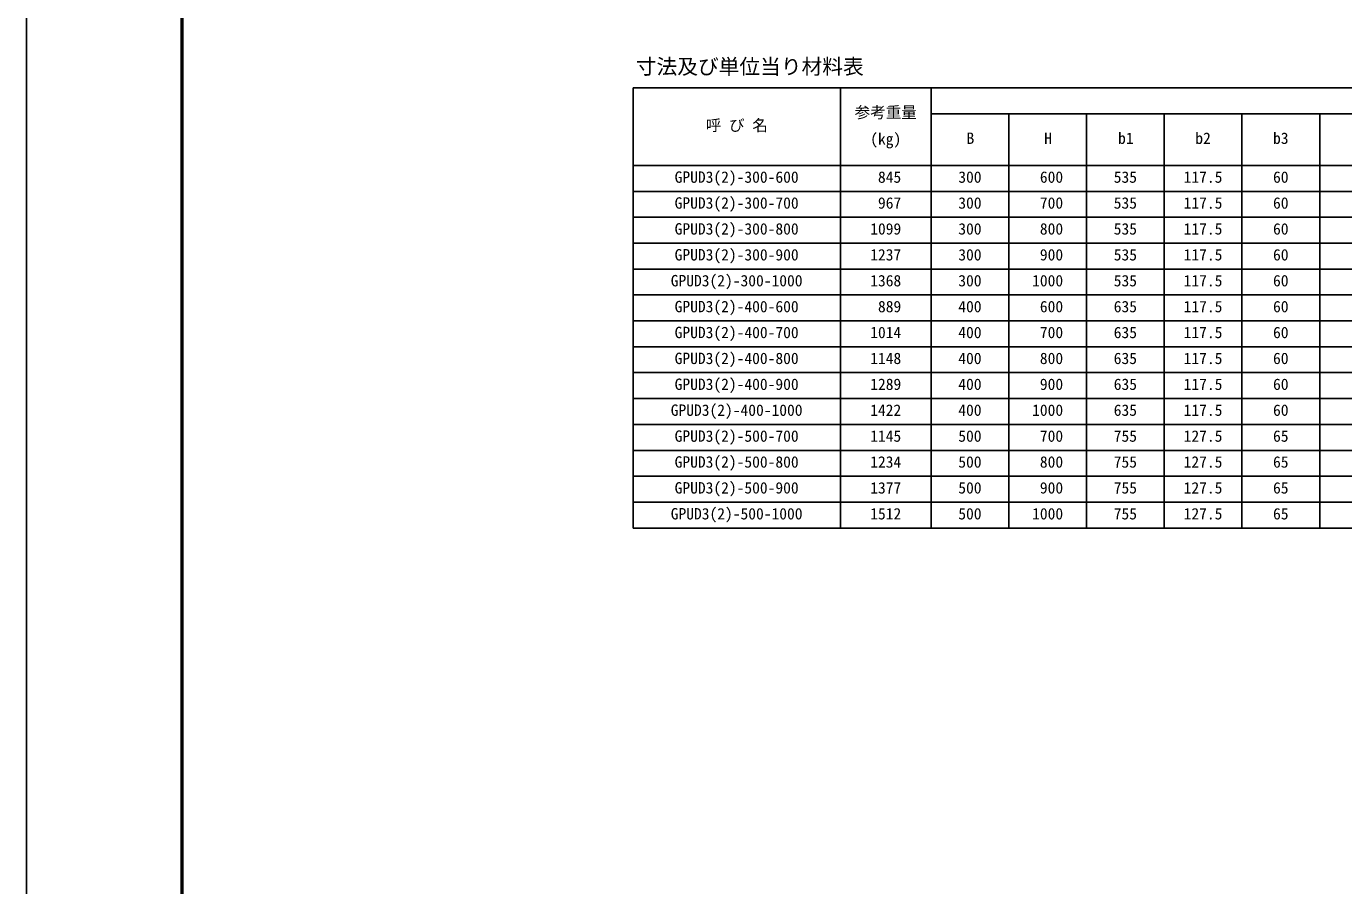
# Model space of a CAD drawing. Units: millimetres, scale not verified. Extents: x -25200 to 25200, y -8910 to 8910.
# Drawn here: x -25200 to -20115, y -3295 to 23 of the extents above; entities that cross this region are included whole.
import ezdxf
from ezdxf.enums import TextEntityAlignment as Align

# ---------------------------------------------------------------- set-up
doc = ezdxf.new("R2010")
doc.units = ezdxf.units.MM
doc.header["$LTSCALE"] = 30
for name, color, linetype, lineweight in [('0-1_Defpoints', 5, 'Continuous', 25), ('0-3_HYO', 3, 'Continuous', 25), ('0-4_HYO2', 4, 'Continuous', 25), ('0-6_TXT', 7, 'Continuous', 25), ('0-7_WAKU', 3, 'Continuous', 25)]:
    doc.layers.add(name, color=color, linetype=linetype, lineweight=lineweight)
doc.styles.add('ＭＳ ゴシック', font='')
doc.styles.get('ＭＳ ゴシック').set_extended_font_data('MS Gothic')

msp = doc.modelspace()

# ---------------------------------------------------------------- linework, layer by layer
at = {"layer": '0-1_Defpoints'}
msp.add_lwpolyline([(-25200, -8910), (0, -8910), (0, 8910), (-25200, 8910)], close=True, dxfattribs=at)
at = {"layer": '0-3_HYO'}
for p, q in [((-22857.46, -214.49), (-22857.46, -1914.49)), ((-22857.46, -214.49), (-15457.46, -214.49)), ((-22057.46, -214.49), (-22057.46, -1914.49)), ((-21707.46, -214.49), (-21707.46, -1914.49)), ((-21707.46, -314.49), (-15457.46, -314.49)), ((-21407.46, -314.49), (-21407.46, -1914.49)), ((-21107.46, -314.49), (-21107.46, -1914.49)), ((-20807.46, -314.49), (-20807.46, -1914.49)), ((-20507.46, -314.49), (-20507.46, -1914.49)), ((-20207.46, -314.49), (-20207.46, -1914.49)), ((-22857.46, -514.49), (-15457.46, -514.49)), ((-22857.46, -1914.49), (-15457.46, -1914.49))]:
    msp.add_line(p, q, dxfattribs=at)
at = {"layer": '0-4_HYO2'}
for p, q in [((-22857.46, -614.49), (-17207.46, -614.49)), ((-22857.46, -714.49), (-17207.46, -714.49)), ((-22857.46, -814.49), (-17207.46, -814.49)), ((-22857.46, -914.49), (-17207.46, -914.49)), ((-22857.46, -1014.49), (-17207.46, -1014.49)), ((-22857.46, -1114.49), (-17207.46, -1114.49)), ((-22857.46, -1214.49), (-17207.46, -1214.49)), ((-22857.46, -1314.49), (-17207.46, -1314.49)), ((-22857.46, -1414.49), (-17207.46, -1414.49)), ((-22857.46, -1514.49), (-17207.46, -1514.49)), ((-22857.46, -1614.49), (-17207.46, -1614.49)), ((-22857.46, -1714.49), (-17207.46, -1714.49)), ((-22857.46, -1814.49), (-17207.46, -1814.49))]:
    msp.add_line(p, q, dxfattribs=at)
at = {"layer": '0-7_WAKU', "lineweight": 50}
msp.add_lwpolyline([(-24600, -8310), (-600, -8310), (-600, 8310), (-24600, 8310)], close=True, dxfattribs=at)

# ---------------------------------------------------------------- texts
at = {"layer": '0-6_TXT', "style": 'ＭＳ ゴシック'}
for s, height, p in [('寸法及び単位当り材料表', 58.65, (-22847.46, -179.49)), ('参考重量', 43.99, (-22002.46, -344.49)), ('呼 び 名', 43.99, (-22577.46, -394.49)), ('(kg)', 43.99, (-21942.46, -447.26)), ('B', 43.99, (-21570.66, -444.49)), ('H', 43.99, (-21270.66, -444.49)), ('b1', 43.99, (-20985.66, -444.49)), ('b2', 43.99, (-20687.46, -444.49)), ('b3', 43.99, (-20387.46, -444.49)), ('GPUD3(2)-300-600', 43.99, (-22697.46, -594.49)), (' 845', 43.99, (-21942.46, -594.49)), ('300', 43.99, (-21602.46, -594.49)), (' 600', 43.99, (-21317.46, -594.49)), ('535', 43.99, (-21002.46, -594.49)), ('117.5', 43.99, (-20732.46, -594.49)), ('60', 43.99, (-20387.46, -594.49)), ('GPUD3(2)-300-700', 43.99, (-22697.46, -694.49)), (' 967', 43.99, (-21942.46, -694.49)), ('300', 43.99, (-21602.46, -694.49)), (' 700', 43.99, (-21317.46, -694.49)), ('535', 43.99, (-21002.46, -694.49)), ('117.5', 43.99, (-20732.46, -694.49)), ('60', 43.99, (-20387.46, -694.49)), ('GPUD3(2)-300-800', 43.99, (-22697.46, -794.49)), ('1099', 43.99, (-21942.46, -794.49)), ('300', 43.99, (-21602.46, -794.49)), (' 800', 43.99, (-21317.46, -794.49)), ('535', 43.99, (-21002.46, -794.49)), ('117.5', 43.99, (-20732.46, -794.49)), ('60', 43.99, (-20387.46, -794.49)), ('GPUD3(2)-300-900', 43.99, (-22697.46, -894.49)), ('1237', 43.99, (-21942.46, -894.49)), ('300', 43.99, (-21602.46, -894.49)), (' 900', 43.99, (-21317.46, -894.49)), ('535', 43.99, (-21002.46, -894.49)), ('117.5', 43.99, (-20732.46, -894.49)), ('60', 43.99, (-20387.46, -894.49)), ('GPUD3(2)-300-1000', 43.99, (-22712.46, -994.49)), ('1368', 43.99, (-21942.46, -994.49)), ('300', 43.99, (-21602.46, -994.49)), ('1000', 43.99, (-21317.46, -994.49)), ('535', 43.99, (-21002.46, -994.49)), ('117.5', 43.99, (-20732.46, -994.49)), ('60', 43.99, (-20387.46, -994.49)), ('GPUD3(2)-400-600', 43.99, (-22697.46, -1094.49)), (' 889', 43.99, (-21942.46, -1094.49)), ('400', 43.99, (-21602.46, -1094.49)), (' 600', 43.99, (-21317.46, -1094.49)), ('635', 43.99, (-21002.46, -1094.49)), ('117.5', 43.99, (-20732.46, -1094.49)), ('60', 43.99, (-20387.46, -1094.49)), ('GPUD3(2)-400-700', 43.99, (-22697.46, -1194.49)), ('1014', 43.99, (-21942.46, -1194.49)), ('400', 43.99, (-21602.46, -1194.49)), (' 700', 43.99, (-21317.46, -1194.49)), ('635', 43.99, (-21002.46, -1194.49)), ('117.5', 43.99, (-20732.46, -1194.49)), ('60', 43.99, (-20387.46, -1194.49)), ('GPUD3(2)-400-800', 43.99, (-22697.46, -1294.49)), ('1148', 43.99, (-21942.46, -1294.49)), ('400', 43.99, (-21602.46, -1294.49)), (' 800', 43.99, (-21317.46, -1294.49)), ('635', 43.99, (-21002.46, -1294.49)), ('117.5', 43.99, (-20732.46, -1294.49)), ('60', 43.99, (-20387.46, -1294.49)), ('GPUD3(2)-400-900', 43.99, (-22697.46, -1394.49)), ('1289', 43.99, (-21942.46, -1394.49)), ('400', 43.99, (-21602.46, -1394.49)), (' 900', 43.99, (-21317.46, -1394.49)), ('635', 43.99, (-21002.46, -1394.49)), ('117.5', 43.99, (-20732.46, -1394.49)), ('60', 43.99, (-20387.46, -1394.49)), ('GPUD3(2)-400-1000', 43.99, (-22712.46, -1494.49)), ('1422', 43.99, (-21942.46, -1494.49)), ('400', 43.99, (-21602.46, -1494.49)), ('1000', 43.99, (-21317.46, -1494.49)), ('635', 43.99, (-21002.46, -1494.49)), ('117.5', 43.99, (-20732.46, -1494.49)), ('60', 43.99, (-20387.46, -1494.49)), ('GPUD3(2)-500-700', 43.99, (-22697.46, -1594.49)), ('1145', 43.99, (-21942.46, -1594.49)), ('500', 43.99, (-21602.46, -1594.49)), (' 700', 43.99, (-21317.46, -1594.49)), ('755', 43.99, (-21002.46, -1594.49)), ('127.5', 43.99, (-20732.46, -1594.49)), ('65', 43.99, (-20387.46, -1594.49)), ('GPUD3(2)-500-800', 43.99, (-22697.46, -1694.49)), ('1234', 43.99, (-21942.46, -1694.49)), ('500', 43.99, (-21602.46, -1694.49)), (' 800', 43.99, (-21317.46, -1694.49)), ('755', 43.99, (-21002.46, -1694.49)), ('127.5', 43.99, (-20732.46, -1694.49)), ('65', 43.99, (-20387.46, -1694.49)), ('GPUD3(2)-500-900', 43.99, (-22697.46, -1794.49)), ('1377', 43.99, (-21942.46, -1794.49)), ('500', 43.99, (-21602.46, -1794.49)), (' 900', 43.99, (-21317.46, -1794.49)), ('755', 43.99, (-21002.46, -1794.49)), ('127.5', 43.99, (-20732.46, -1794.49)), ('65', 43.99, (-20387.46, -1794.49)), ('GPUD3(2)-500-1000', 43.99, (-22712.46, -1894.49)), ('1512', 43.99, (-21942.46, -1894.49)), ('500', 43.99, (-21602.46, -1894.49)), ('1000', 43.99, (-21317.46, -1894.49)), ('755', 43.99, (-21002.46, -1894.49)), ('127.5', 43.99, (-20732.46, -1894.49)), ('65', 43.99, (-20387.46, -1894.49))]:
    msp.add_text(s, height=height, dxfattribs=at).set_placement(p, align=Align.BOTTOM_LEFT)

doc.saveas('drawing.dxf')
